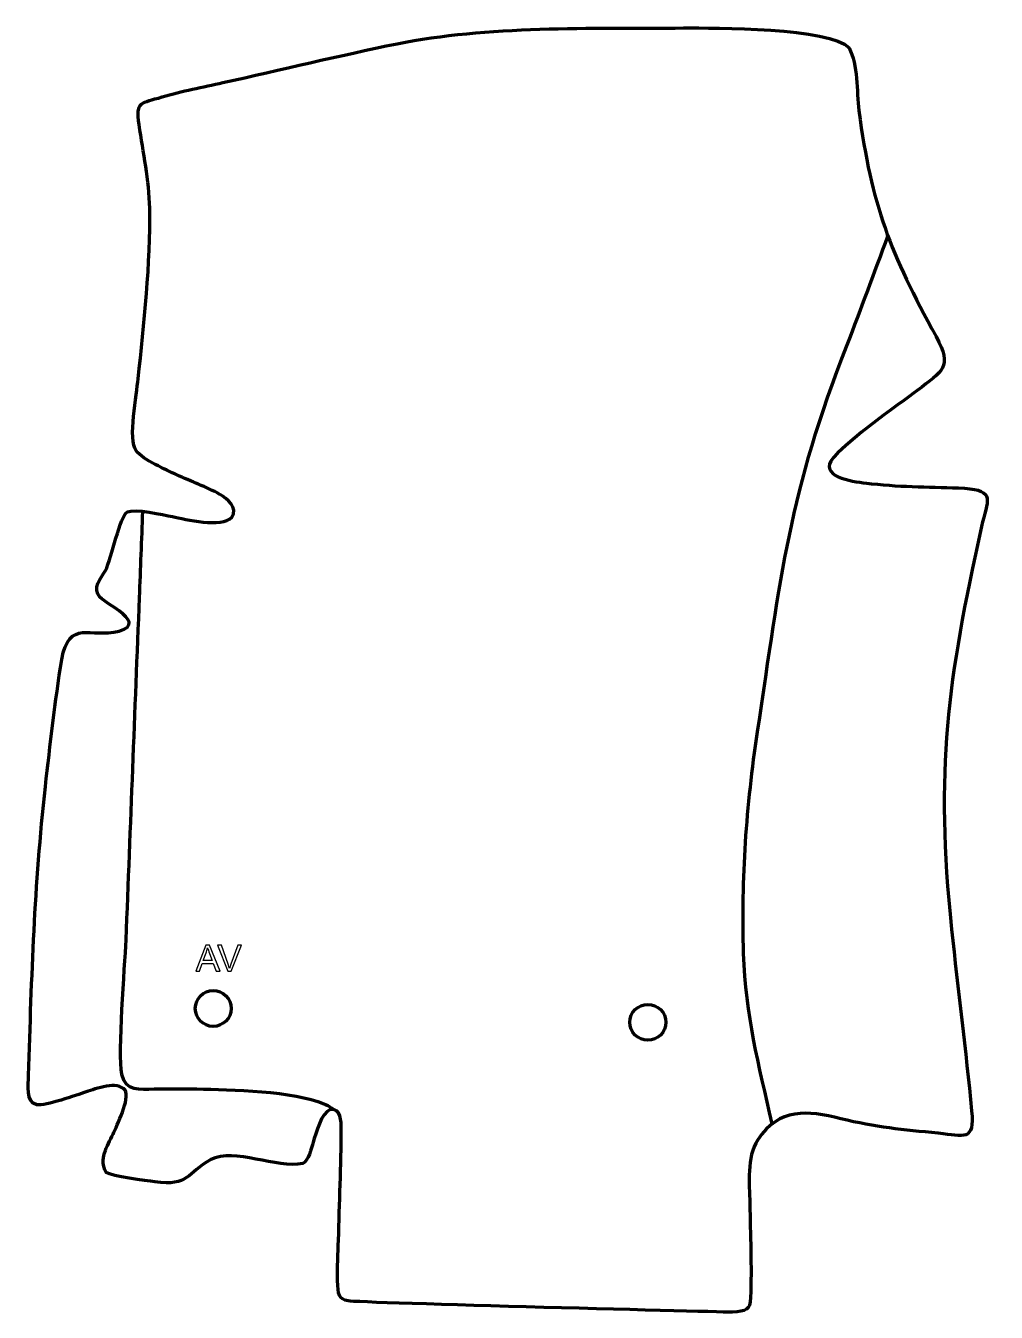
# Model space of a CAD drawing. Header units: millimetres. Extents: x 948 to 1623, y -41 to 854.
import ezdxf

# ---------------------------------------------------------------- set-up
doc = ezdxf.new("R2010")
doc.units = ezdxf.units.MM
doc.header["$MEASUREMENT"] = 0
doc.layers.add('layer 2', color=7, linetype='Continuous')
doc.layers.add('layer 3', color=7, linetype='Continuous')

msp = doc.modelspace()

# ---------------------------------------------------------------- linework, layer by layer
at = {"layer": 'layer 2', "color": 142, "lineweight": 200}
for centre in [(1078.6952, 170.631), (1380.9817, 160.9737)]:
    msp.add_ellipse(centre, major_axis=(0, 12.5), ratio=1, dxfattribs=at)
at = {"layer": 'layer 2', "color": 142, "lineweight": 158}
for points, knots in [([(1467.5395, 90.3687), (1458.0938, 132.413), (1449.1031, 165.1283), (1447.6808, 208.9581), (1447.6808, 208.9581), (1445.9898, 261.0692), (1449.6113, 311.4191), (1457.3354, 363.0574), (1457.3354, 363.0574), (1473.4803, 470.9915), (1479.4694, 529.9504), (1519.6452, 632.433), (1519.6452, 632.433), (1529.479, 657.5176), (1538.6038, 682.8748), (1548.0716, 708.0999)], [0, 0, 0, 0, 0.2, 0.2, 0.2, 0.2, 0.4, 0.4, 0.4, 0.4, 0.6, 0.6, 0.6, 0.6, 1, 1, 1, 1]), ([(1029.4754, 516.5404), (1028.695, 496.557), (1027.9146, 476.5736), (1027.1342, 456.5902), (1027.1342, 456.5902), (1024.0321, 377.1562), (1020.9299, 297.7222), (1017.8275, 218.2882), (1017.8275, 218.2882), (1016.9507, 199.2616), (1011.9056, 139.618), (1014.9381, 124.9404), (1014.9381, 124.9404), (1017.4458, 112.8027), (1027.3295, 114.5362), (1037.6746, 114.6333), (1037.6746, 114.6333), (1047.468, 114.7252), (1057.4356, 114.7198), (1067.2289, 114.607), (1067.2289, 114.607), (1090.5894, 114.2086), (1134.7462, 113.1608), (1155.6911, 104.3483), (1155.6911, 104.3483), (1155.6911, 104.3483), (1156.6727, 103.88), (1156.6727, 103.88), (1156.6727, 103.88), (1158.8205, 102.7378), (1160.9107, 101.4595), (1162.9942, 100.2039)], [0, 0, 0, 0, 0.11111111, 0.11111111, 0.11111111, 0.11111111, 0.22222222, 0.22222222, 0.22222222, 0.22222222, 0.33333333, 0.33333333, 0.33333333, 0.33333333, 0.44444444, 0.44444444, 0.44444444, 0.44444444, 0.55555556, 0.55555556, 0.55555556, 0.55555556, 0.66666667, 0.66666667, 0.66666667, 0.66666667, 0.77777778, 0.77777778, 0.77777778, 0.77777778, 1, 1, 1, 1])]:
    msp.add_open_spline(points, degree=3, knots=knots, dxfattribs=at)
at = {"layer": 'layer 2', "color": 142}
for points, knots in [([(1066.4871, 196.463), (1066.4871, 196.463), (1073.4636, 214.6494), (1073.4636, 214.6494), (1073.4636, 214.6494), (1073.4636, 214.6494), (1076.1095, 214.6494), (1076.1095, 214.6494), (1076.1095, 214.6494), (1076.1095, 214.6494), (1083.5136, 196.463), (1083.5136, 196.463), (1083.5136, 196.463), (1083.5136, 196.463), (1080.7746, 196.463), (1080.7746, 196.463), (1080.7746, 196.463), (1080.7746, 196.463), (1078.6706, 201.9748), (1078.6706, 201.9748), (1078.6706, 201.9748), (1078.6706, 201.9748), (1071.0125, 201.9748), (1071.0125, 201.9748), (1071.0125, 201.9748), (1071.0125, 201.9748), (1069.0398, 196.463), (1069.0398, 196.463), (1069.0398, 196.463), (1069.0398, 196.463), (1066.4871, 196.463), (1066.4871, 196.463)], [0, 0, 0, 0, 0.11111111, 0.11111111, 0.11111111, 0.11111111, 0.22222222, 0.22222222, 0.22222222, 0.22222222, 0.33333333, 0.33333333, 0.33333333, 0.33333333, 0.44444444, 0.44444444, 0.44444444, 0.44444444, 0.55555556, 0.55555556, 0.55555556, 0.55555556, 0.66666667, 0.66666667, 0.66666667, 0.66666667, 0.77777778, 0.77777778, 0.77777778, 0.77777778, 1, 1, 1, 1]), ([(1071.7195, 203.9306), (1071.7195, 203.9306), (1077.9171, 203.9306), (1077.9171, 203.9306), (1077.9171, 203.9306), (1077.9171, 203.9306), (1076.0206, 208.9725), (1076.0206, 208.9725), (1076.0206, 208.9725), (1075.4491, 210.505), (1075.0173, 211.7707), (1074.7167, 212.7698), (1074.7167, 212.7698), (1074.4669, 211.5845), (1074.1325, 210.4203), (1073.7134, 209.2688), (1073.7134, 209.2688), (1073.7134, 209.2688), (1071.7195, 203.9306), (1071.7195, 203.9306)], [0, 0, 0, 0, 0.16666667, 0.16666667, 0.16666667, 0.16666667, 0.33333333, 0.33333333, 0.33333333, 0.33333333, 0.5, 0.5, 0.5, 0.5, 0.66666667, 0.66666667, 0.66666667, 0.66666667, 1, 1, 1, 1]), ([(1088.7206, 196.463), (1088.7206, 196.463), (1081.6933, 214.6494), (1081.6933, 214.6494), (1081.6933, 214.6494), (1081.6933, 214.6494), (1084.301, 214.6494), (1084.301, 214.6494), (1084.301, 214.6494), (1084.301, 214.6494), (1089.0254, 201.4329), (1089.0254, 201.4329), (1089.0254, 201.4329), (1089.4022, 200.3746), (1089.7239, 199.384), (1089.9779, 198.4569), (1089.9779, 198.4569), (1090.2573, 199.4517), (1090.5833, 200.4423), (1090.9558, 201.4329), (1090.9558, 201.4329), (1090.9558, 201.4329), (1095.858, 214.6494), (1095.858, 214.6494), (1095.858, 214.6494), (1095.858, 214.6494), (1098.3133, 214.6494), (1098.3133, 214.6494), (1098.3133, 214.6494), (1098.3133, 214.6494), (1091.2225, 196.463), (1091.2225, 196.463), (1091.2225, 196.463), (1091.2225, 196.463), (1088.7206, 196.463), (1088.7206, 196.463)], [0, 0, 0, 0, 0.1, 0.1, 0.1, 0.1, 0.2, 0.2, 0.2, 0.2, 0.3, 0.3, 0.3, 0.3, 0.4, 0.4, 0.4, 0.4, 0.5, 0.5, 0.5, 0.5, 0.6, 0.6, 0.6, 0.6, 0.7, 0.7, 0.7, 0.7, 0.8, 0.8, 0.8, 0.8, 1, 1, 1, 1])]:
    msp.add_open_spline(points, degree=3, knots=knots, dxfattribs=at)
at = {"layer": 'layer 3', "color": 242, "lineweight": 158}
msp.add_open_spline([(1439.9755, -40.7947), (1449.3096, -39.7663), (1452.1187, -39.7187), (1452.4764, -30.4096), (1452.4764, -30.4096), (1453.2997, -8.9885), (1452.3069, 13.3178), (1451.9325, 34.8081), (1451.9325, 34.8081), (1451.7668, 49.4295), (1449.5448, 66.5175), (1457.468, 79.2446), (1457.468, 79.2446), (1472.471, 101.6993), (1491.9018, 99.6157), (1515.1727, 93.9035), (1515.1727, 93.9035), (1539.6622, 87.81), (1558.3697, 86.284), (1583.1137, 83.73), (1583.1137, 83.73), (1601.2813, 81.8145), (1608.3342, 77.8946), (1606.282, 99.3253), (1606.282, 99.3253), (1602.2432, 141.5019), (1596.7681, 183.729), (1592.3051, 225.8987), (1592.3051, 225.8987), (1580.6722, 336.3503), (1589.4915, 398.834), (1613.1343, 506.0666), (1613.1343, 506.0666), (1617.2269, 524.2153), (1623.4211, 531.1713), (1601.244, 532.6179), (1601.244, 532.6179), (1579.3315, 533.6998), (1558.6605, 533.2877), (1536.6162, 535.7875), (1536.6162, 535.7875), (1529.1529, 536.7493), (1504.7252, 538.3476), (1507.4418, 549.457), (1507.4418, 549.457), (1509.7126, 558.7435), (1557.8992, 592.7823), (1568.3075, 600.621), (1568.3075, 600.621), (1586.2283, 614.2276), (1593.1487, 616.6525), (1581.6023, 638.1779), (1581.6023, 638.1779), (1549.6152, 696.1317), (1536.6744, 729.3025), (1527.8312, 795.359), (1527.8312, 795.359), (1526.1745, 808.9739), (1527.2929, 827.2737), (1521.0096, 839.0917), (1521.0096, 839.0917), (1507.8809, 853.2406), (1427.072, 852.9237), (1405.9252, 852.8838), (1405.9252, 852.8838), (1342.9639, 852.6534), (1268.5031, 854.4593), (1206.6286, 841.9515), (1206.6286, 841.9515), (1166.2302, 833.5879), (1125.7462, 823.8936), (1085.4399, 814.9119), (1085.4399, 814.9119), (1071.42, 811.7914), (1056.8847, 809.0459), (1043.1484, 804.9165), (1043.1484, 804.9165), (1028.2558, 800.4393), (1024.7924, 802.3323), (1027.1125, 785.4772), (1027.1125, 785.4772), (1029.9039, 766.1938), (1034.0514, 746.9639), (1034.4463, 727.4321), (1034.4463, 727.4321), (1035.2147, 689.4305), (1030.4172, 646.6403), (1026.466, 608.6546), (1026.466, 608.6546), (1025.3457, 598.5088), (1019.3239, 566.2658), (1025.0155, 558.7011), (1025.0155, 558.7011), (1029.7862, 552.3602), (1045.8293, 545.3805), (1053.3421, 541.9111), (1053.3421, 541.9111), (1063.1833, 537.3671), (1073.8109, 533.5162), (1083.2659, 528.3589), (1083.2659, 528.3589), (1088.2909, 525.5151), (1096.4052, 518.9366), (1091.537, 512.4303), (1091.537, 512.4303), (1084.6988, 504.697), (1059.144, 511.1149), (1050.243, 512.8749), (1050.243, 512.8749), (1044.2457, 514.0901), (1023.6188, 518.7356), (1018.9269, 516.0974), (1018.9269, 516.0974), (1013.4546, 513.0204), (1008.3853, 484.1548), (1003.6501, 475.4679), (1003.6501, 475.4679), (1000.1995, 469.704), (994.3656, 463.0143), (999.8275, 456.8552), (999.8275, 456.8552), (1003.3162, 453.606), (1009.1847, 450.2479), (1013.2403, 447.25), (1013.2403, 447.25), (1020.3888, 441.643), (1024.4677, 436.4474), (1013.1425, 433.0984), (1013.1425, 433.0984), (993.0996, 428.1206), (978.6483, 442.0515), (973.2258, 413.4063), (973.2258, 413.4063), (968.7411, 384.3554), (965.1344, 354.3639), (961.9018, 325.1308), (961.9018, 325.1308), (954.2196, 255.1058), (952.3738, 194.2672), (950.2013, 123.9307), (950.2013, 123.9307), (950.0147, 117.8315), (948.217, 105.0701), (955.9238, 103.5991), (955.9238, 103.5991), (961.8939, 102.4595), (983.4165, 110.3313), (990.3456, 112.5667), (990.3456, 112.5667), (997.082, 114.7949), (1011.8684, 120.4649), (1017.3173, 113.7288), (1017.3173, 113.7288), (1020.8927, 107.8877), (1011.6751, 89.2041), (1008.9408, 83.1812), (1008.9408, 83.1812), (1005.0598, 74.6325), (998.6806, 65.5174), (1004.2338, 56.5597), (1004.2338, 56.5597), (1007.6072, 53.6252), (1032.1392, 50.8159), (1038.1287, 49.9663), (1038.1287, 49.9663), (1061.8014, 46.589), (1060.1345, 56.1279), (1076.8906, 65.4016), (1076.8906, 65.4016), (1093.2711, 73.9293), (1123.1527, 58.9696), (1140.8973, 62.6832), (1140.8973, 62.6832), (1145.1626, 64.4827), (1146.7973, 73.364), (1148.1504, 77.5889), (1148.1504, 77.5889), (1150.1168, 83.728), (1153.8042, 97.9812), (1160.0983, 100.2952), (1160.0983, 100.2952), (1167.4484, 101.6935), (1167.7542, 91.7811), (1167.728, 87.0134), (1167.728, 87.0134), (1167.5864, 61.2516), (1166.4583, 35.097), (1165.8048, 9.3038), (1165.8048, 9.3038), (1165.5421, 0.1017), (1164.8374, -9.4204), (1165.1474, -18.5915), (1165.1474, -18.5915), (1165.4993, -29.0021), (1165.9189, -31.4903), (1172.4924, -32.8947), (1172.4924, -32.8947), (1179.0659, -34.2991), (1439.9755, -40.7947), (1439.9755, -40.7947)], degree=3, knots=[0, 0, 0, 0, 0.01960784, 0.01960784, 0.01960784, 0.01960784, 0.03921569, 0.03921569, 0.03921569, 0.03921569, 0.05882353, 0.05882353, 0.05882353, 0.05882353, 0.07843137, 0.07843137, 0.07843137, 0.07843137, 0.09803922, 0.09803922, 0.09803922, 0.09803922, 0.11764706, 0.11764706, 0.11764706, 0.11764706, 0.1372549, 0.1372549, 0.1372549, 0.1372549, 0.15686275, 0.15686275, 0.15686275, 0.15686275, 0.17647059, 0.17647059, 0.17647059, 0.17647059, 0.19607843, 0.19607843, 0.19607843, 0.19607843, 0.21568627, 0.21568627, 0.21568627, 0.21568627, 0.23529412, 0.23529412, 0.23529412, 0.23529412, 0.25490196, 0.25490196, 0.25490196, 0.25490196, 0.2745098, 0.2745098, 0.2745098, 0.2745098, 0.29411765, 0.29411765, 0.29411765, 0.29411765, 0.31372549, 0.31372549, 0.31372549, 0.31372549, 0.33333333, 0.33333333, 0.33333333, 0.33333333, 0.35294118, 0.35294118, 0.35294118, 0.35294118, 0.37254902, 0.37254902, 0.37254902, 0.37254902, 0.39215686, 0.39215686, 0.39215686, 0.39215686, 0.41176471, 0.41176471, 0.41176471, 0.41176471, 0.43137255, 0.43137255, 0.43137255, 0.43137255, 0.45098039, 0.45098039, 0.45098039, 0.45098039, 0.47058824, 0.47058824, 0.47058824, 0.47058824, 0.49019608, 0.49019608, 0.49019608, 0.49019608, 0.50980392, 0.50980392, 0.50980392, 0.50980392, 0.52941176, 0.52941176, 0.52941176, 0.52941176, 0.54901961, 0.54901961, 0.54901961, 0.54901961, 0.56862745, 0.56862745, 0.56862745, 0.56862745, 0.58823529, 0.58823529, 0.58823529, 0.58823529, 0.60784314, 0.60784314, 0.60784314, 0.60784314, 0.62745098, 0.62745098, 0.62745098, 0.62745098, 0.64705882, 0.64705882, 0.64705882, 0.64705882, 0.66666667, 0.66666667, 0.66666667, 0.66666667, 0.68627451, 0.68627451, 0.68627451, 0.68627451, 0.70588235, 0.70588235, 0.70588235, 0.70588235, 0.7254902, 0.7254902, 0.7254902, 0.7254902, 0.74509804, 0.74509804, 0.74509804, 0.74509804, 0.76470588, 0.76470588, 0.76470588, 0.76470588, 0.78431373, 0.78431373, 0.78431373, 0.78431373, 0.80392157, 0.80392157, 0.80392157, 0.80392157, 0.82352941, 0.82352941, 0.82352941, 0.82352941, 0.84313725, 0.84313725, 0.84313725, 0.84313725, 0.8627451, 0.8627451, 0.8627451, 0.8627451, 0.88235294, 0.88235294, 0.88235294, 0.88235294, 0.90196078, 0.90196078, 0.90196078, 0.90196078, 0.92156863, 0.92156863, 0.92156863, 0.92156863, 0.94117647, 0.94117647, 0.94117647, 0.94117647, 0.96078431, 0.96078431, 0.96078431, 0.96078431, 1, 1, 1, 1], dxfattribs=at)

doc.saveas('drawing.dxf')
